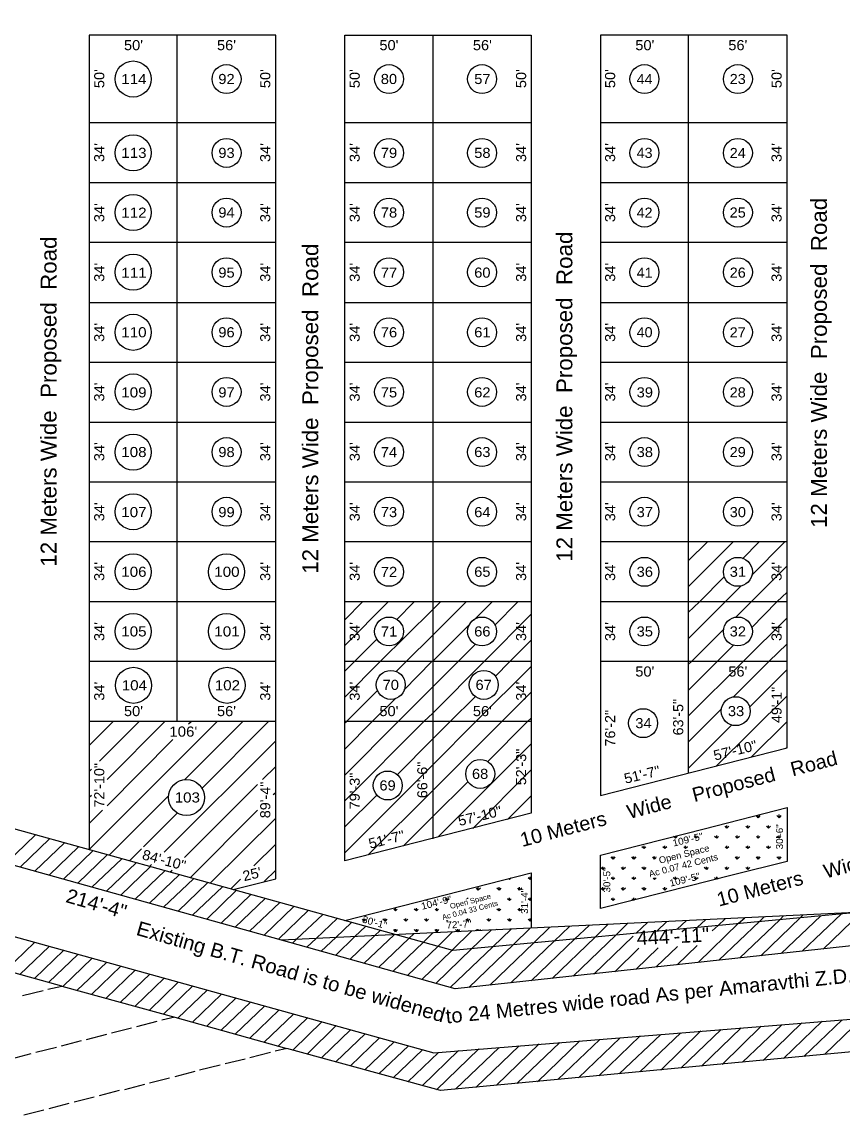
# Model space of a CAD drawing. Extents: x 23299 to 52876, y 1490 to 15920.
# Drawn here: x 30361 to 35980, y 2011 to 9489 of the extents above; entities that cross this region are included whole.
import ezdxf

# ---------------------------------------------------------------- set-up
doc = ezdxf.new("R2010")
doc.units = 0
doc.layers.add('PDF_GEOMERTRY', color=7, linetype='CONTINUOUS')
doc.layers.add('PDF_TEXT', color=7, linetype='CONTINUOUS')
doc.styles.add('PDF_ARIAL', font='')
doc.styles.get('PDF_ARIAL').set_extended_font_data('Arial')

msp = doc.modelspace()

# ---------------------------------------------------------------- linework, layer by layer
at = {"layer": 'PDF_GEOMERTRY'}
for points in [[(37502.7, 3326.4), (37484.4, 3466.5), (32137.8, 3207.7), (29653.2, 3901.9), (25488, 5071.1), (25488, 5332.9), (25494.1, 12049.7), (25500.2, 15919.6)], [(31805.9, 3554.8), (32098.2, 3627.9), (32098.2, 9397.7), (30822.4, 9397.7), (30822.4, 3825.8)], [(31422.3, 9397.7), (31422.3, 4702.7)], [(33173, 9397.7), (33173, 3901.9)], [(34920.7, 9397.7), (34920.7, 4349.5)], [(32098.2, 8797.9), (30822.4, 8797.9)], [(33845.9, 8797.9), (32570.1, 8797.9)], [(35596.6, 8797.9), (34320.9, 8797.9)], [(32098.2, 8386.8), (30822.4, 8386.8)], [(33845.9, 8386.8), (32570.1, 8386.8)], [(35596.6, 8386.8), (34320.9, 8386.8)], [(32098.2, 7978.8), (30822.4, 7978.8)], [(33845.9, 7978.8), (32570.1, 7978.8)], [(35596.6, 7978.8), (34320.9, 7978.8)], [(32098.2, 7567.8), (30822.4, 7567.8)], [(33845.9, 7567.8), (32570.1, 7567.8)], [(35596.6, 7567.8), (34320.9, 7567.8)], [(32098.2, 7159.8), (30822.4, 7159.8)], [(33845.9, 7159.8), (32570.1, 7159.8)], [(35596.6, 7159.8), (34320.9, 7159.8)], [(32098.2, 6748.8), (30822.4, 6748.8)], [(33845.9, 6748.8), (32570.1, 6748.8)], [(35596.6, 6748.8), (34320.9, 6748.8)], [(32098.2, 6340.8), (30822.4, 6340.8)], [(33845.9, 6340.8), (32570.1, 6340.8)], [(35596.6, 6340.8), (34320.9, 6340.8)], [(32098.2, 5932.8), (30822.4, 5932.8)], [(33845.9, 5932.8), (32570.1, 5932.8)], [(35596.6, 5932.8), (34320.9, 5932.8)], [(38172.5, 3594.4), (37484.4, 3530.4), (33310, 3137.7), (29653.2, 4148.5), (27101.7, 4858), (26380.1, 5055.9), (25488, 5302.5), (24699.4, 5521.7), (23588.1, 5829.2)], [(32098.2, 5521.7), (30822.4, 5521.7)], [(33845.9, 5521.7), (32570.1, 5521.7)], [(35596.6, 5521.7), (34320.9, 5521.7)], [(23405.4, 5205.1), (29120.4, 3560.9), (33179.1, 2437.4), (39594.4, 2955)], [(32098.2, 5113.7), (30822.4, 5113.7)], [(33845.9, 5113.7), (32570.1, 5113.7)], [(35596.6, 5113.7), (34320.9, 5113.7)], [(32098.2, 4702.7), (30822.4, 4702.7)], [(33845.9, 4702.7), (32570.1, 4702.7)], [(30253.1, 3734.4), (30454, 3929.3)], [(30350.5, 3707), (30551.4, 3901.9)], [(30451, 3679.6), (30651.9, 3874.5)], [(30548.4, 3652.2), (30749.4, 3847.1)], [(30645.8, 3624.8), (30846.8, 3819.7)], [(30743.3, 3597.4), (30944.2, 3792.3)], [(30840.7, 3570), (31044.7, 3764.9)], [(30941.2, 3542.6), (31142.1, 3737.5)], [(31038.6, 3515.2), (31239.6, 3710.1)], [(31136, 3487.8), (31340, 3682.7)], [(32570.1, 3341.7), (33845.9, 3667.4), (33845.9, 3289.9)], [(31233.5, 3460.4), (31437.5, 3655.3)], [(31330.9, 3433), (31534.9, 3627.9)], [(31431.4, 3405.6), (31632.3, 3600.5)], [(31528.8, 3378.2), (31732.8, 3573.1)], [(31626.3, 3350.8), (31830.3, 3548.7)], [(31723.7, 3323.4), (31927.7, 3521.3)], [(39548.8, 3548.7), (33325.2, 2875.8), (32137.8, 3207.7)], [(31821.1, 3296), (32025.1, 3493.9)], [(31918.5, 3268.6), (32125.6, 3466.5)], [(32019, 3241.2), (32223, 3439.1)], [(32116.5, 3213.8), (32320.5, 3411.7)], [(32213.9, 3186.4), (32241.3, 3213.8), (32420.9, 3384.3)], [(35130.8, 3070.7), (35407.9, 3335.6), (35441.4, 3369.1)], [(35273.9, 3085.9), (35547.9, 3347.7), (35572.3, 3375.2)], [(35557.1, 3116.3), (35828, 3375.2)], [(35691, 3363), (35706.2, 3381.2)], [(35700.2, 3131.6), (35968.1, 3387.3)], [(35843.3, 3146.8), (36105.1, 3399.5)], [(32311.3, 3159), (32375.3, 3219.9), (32518.4, 3356.9)], [(32408.8, 3131.6), (32509.2, 3226), (32615.8, 3329.5)], [(32509.2, 3104.2), (32640.2, 3232), (32713.2, 3302.1)], [(33562.7, 2900.2), (33864.2, 3189.4), (33973.8, 3296)], [(33705.8, 2915.4), (34004.2, 3201.6), (34107.7, 3302.1)], [(33845.9, 2930.6), (34144.3, 3216.8), (34241.7, 3308.2)], [(33989, 2945.8), (34284.3, 3229), (34372.6, 3317.3)], [(34132.1, 2961.1), (34424.4, 3241.2), (34506.6, 3323.4)], [(34564.5, 3256.4), (34640.6, 3329.5)], [(34704.5, 3268.6), (34774.5, 3335.6)], [(34844.6, 3283.8), (34908.5, 3341.7)], [(34984.6, 3296), (35039.4, 3347.7)], [(34987.7, 3055.5), (35264.8, 3323.4), (35307.4, 3359.9)], [(35085.1, 3271.6), (35124.7, 3308.2), (35173.4, 3353.8)], [(35417, 3101.1), (35688, 3363)], [(32606.7, 3076.8), (32774.1, 3238.1), (32813.7, 3274.7)], [(32704.1, 3049.4), (32908.1, 3244.2), (32911.1, 3247.3)], [(32801.5, 3022), (33008.6, 3219.9), (33042.1, 3250.3)], [(32899, 2994.6), (33106, 3192.5), (33176, 3259.4)], [(32999.4, 2967.2), (33206.5, 3165.1), (33307, 3265.5)], [(33096.9, 2939.7), (33303.9, 3137.7), (33440.9, 3271.6)], [(33194.3, 2912.3), (33440.9, 3149.8), (33574.9, 3277.7)], [(33291.7, 2884.9), (33584, 3162), (33708.9, 3283.8)], [(33419.6, 2884.9), (33724.1, 3177.2), (33839.8, 3289.9)], [(33791.1, 3286.9), (33791.1, 3286.9)], [(34275.2, 2976.3), (34543.1, 3235.1)], [(30250, 3000.6), (30447.9, 3192.5)], [(30347.4, 2973.2), (30548.4, 3165.1)], [(34418.3, 2991.5), (34582.7, 3152.9)], [(34561.4, 3006.7), (34713.7, 3155.9)], [(34701.5, 3025), (34847.6, 3165.1)], [(34844.6, 3040.2), (34981.6, 3171.2)], [(30633.7, 2894.1), (29854.2, 3110.3)], [(30447.9, 2945.8), (30645.8, 3137.7)], [(30545.4, 2921.5), (30743.3, 3110.3)], [(30642.8, 2894.1), (30840.7, 3082.9)], [(30740.2, 2866.7), (30941.2, 3055.5)], [(30840.7, 2839.3), (31038.6, 3031.1)], [(30938.1, 2811.9), (31136, 3003.7)], [(31035.6, 2784.5), (31236.5, 2976.3)], [(31136, 2757.1), (31334, 2948.9)], [(31233.5, 2729.7), (31431.4, 2921.5)], [(30365.7, 2830.1), (30505.8, 2863.6)], [(30539.3, 2872.8), (30633.7, 2894.1), (31407, 2680.9), (31318.7, 2659.6)], [(31330.9, 2702.3), (31528.8, 2894.1)], [(31428.3, 2674.9), (31629.3, 2866.7)], [(31528.8, 2647.5), (31726.7, 2839.3)], [(31626.3, 2620), (31824.2, 2811.9)], [(31723.7, 2592.6), (31924.6, 2784.5)], [(39609.6, 2778.4), (33224.8, 2178.6), (32174.3, 2467.8), (32095.1, 2449.5)], [(31821.1, 2565.2), (32022.1, 2757.1)], [(31921.6, 2537.8), (32119.5, 2729.7)], [(32019, 2510.4), (32220, 2702.3)], [(31285.2, 2650.5), (31145.2, 2614)], [(31407, 2680.9), (32174.3, 2467.8)], [(32116.5, 2486.1), (32317.4, 2677.9)], [(32216.9, 2458.7), (32414.8, 2650.5)], [(32314.4, 2431.3), (32512.3, 2623.1)], [(35152.1, 2358.2), (35420, 2620)], [(35292.2, 2373.4), (35560.1, 2629.2)], [(35432.2, 2385.6), (35697.1, 2641.4)], [(35572.3, 2397.8), (35837.2, 2653.5)], [(35712.3, 2413), (35974.2, 2662.7)], [(35852.4, 2425.2), (36111.2, 2674.9)], [(30941.2, 2562.2), (30801.1, 2525.7)], [(31111.7, 2604.8), (30974.7, 2571.3)], [(32411.8, 2403.9), (32612.8, 2595.7)], [(32509.2, 2376.5), (32710.2, 2568.3)], [(34308.7, 2279), (34591.9, 2553.1)], [(34448.8, 2294.3), (34731.9, 2562.2)], [(34588.8, 2306.4), (34868.9, 2574.4)], [(34731.9, 2318.6), (35005.9, 2586.6)], [(34872, 2333.8), (35146, 2595.7)], [(35012, 2346), (35283, 2607.9)], [(30597.1, 2473.9), (30457.1, 2440.4)], [(30767.6, 2519.6), (30630.6, 2483)], [(32609.7, 2349.1), (32807.6, 2540.9)], [(32707.1, 2321.7), (32908.1, 2513.5)], [(32804.6, 2294.3), (33005.5, 2486.1)], [(33328.3, 2187.7), (33626.7, 2473.9)], [(33468.3, 2199.9), (33763.7, 2486.1)], [(33608.4, 2215.1), (33900.7, 2498.3)], [(33748.5, 2227.3), (34040.8, 2507.4)], [(33888.5, 2239.5), (34177.8, 2519.6)], [(34028.6, 2254.7), (34314.8, 2528.7)], [(34168.6, 2266.9), (34454.8, 2540.9)], [(30423.6, 2431.3), (30286.6, 2394.7)], [(31888.1, 2394.7), (31751.1, 2361.2)], [(32061.7, 2440.4), (31921.6, 2403.9)], [(32902, 2266.9), (33103, 2458.7)], [(33002.5, 2239.5), (33212.6, 2440.4)], [(33099.9, 2212), (33349.6, 2452.6)], [(33197.4, 2184.6), (33486.6, 2464.8)], [(31717.6, 2352.1), (31577.5, 2318.6)], [(31370.5, 2263.8), (31233.5, 2230.3)], [(31544, 2309.5), (31407, 2272.9)], [(31026.4, 2178.6), (30889.4, 2142)], [(31200, 2221.2), (31063, 2184.6)], [(30855.9, 2132.9), (30718.9, 2099.4)], [(30511.9, 2044.6), (30374.8, 2011.1)], [(30682.4, 2090.3), (30545.4, 2053.7)]]:
    msp.add_lwpolyline(points, dxfattribs=at)
for points in [[(33845.9, 9397.7), (33845.9, 4075.4), (32570.1, 3749.7), (32570.1, 9397.7)], [(34320.9, 4197.2), (35596.6, 4523), (35596.6, 9397.7), (34320.9, 9397.7)], [(35030.3, 3968.9), (35596.6, 4115), (35596.6, 3746.6), (35222.1, 3652.2), (34762.4, 3536.5), (34320.9, 3423.9), (34320.9, 3789.2)]]:
    msp.add_lwpolyline(points, close=True, dxfattribs=at)
at = {"layer": 'PDF_GEOMERTRY', "color": 3}
for points in [[(34920.7, 5801.8), (35051.6, 5932.8)], [(34920.7, 5625.2), (35228.2, 5932.8)], [(35292.2, 5817.1), (35404.8, 5932.8)], [(35353.1, 5701.4), (35581.4, 5932.8)], [(35596.6, 5768.3), (35350, 5521.7), (35243.4, 5415.1)], [(34920.7, 5448.6), (34996.8, 5521.7), (35167.3, 5692.2)], [(34920.7, 5269), (35173.4, 5521.7), (35283, 5631.3)], [(35596.6, 5588.7), (35526.6, 5521.7), (35353.1, 5345.1)], [(32570.1, 5399.9), (32691.9, 5521.7)], [(32570.1, 5223.3), (32868.5, 5521.7)], [(32570.1, 4870.1), (32813.7, 5113.7), (33173, 5470), (33224.8, 5521.7)], [(32920.3, 5043.7), (32990.3, 5113.7), (33173, 5293.4), (33401.4, 5521.7)], [(32923.3, 5399.9), (33045.1, 5521.7)], [(33453.1, 5396.9), (33578, 5521.7)], [(33596.2, 5363.4), (33754.5, 5521.7)], [(32570.1, 4160.7), (33112.1, 4702.7), (33173, 4760.5), (33523.1, 5113.7), (33845.9, 5436.5)], [(34920.7, 4739.2), (35295.2, 5113.7), (35596.6, 5412.1)], [(32975.1, 4918.9), (33166.9, 5113.7), (33173, 5116.8), (33428.8, 5372.5)], [(34920.7, 5092.4), (34942, 5113.7), (35161.2, 5332.9)], [(32570.1, 5046.7), (32637.1, 5113.7), (32789.4, 5266)], [(33599.3, 5010.2), (33699.7, 5113.7), (33845.9, 5259.9)], [(35228.2, 4870.1), (35471.8, 5113.7), (35596.6, 5235.5)], [(32570.1, 4337.3), (32935.5, 4702.7), (33173, 4940.2), (33346.5, 5113.7), (33462.2, 5229.4)], [(34920.7, 4915.8), (35118.6, 5113.7), (35228.2, 5223.3)], [(32570.1, 3804.5), (33173, 4407.3), (33468.3, 4702.7), (33845.9, 5080.2)], [(35337.8, 4800.1), (35596.6, 5058.9)], [(32570.1, 4693.5), (32582.3, 4702.7), (32792.4, 4912.8)], [(32570.1, 4513.9), (32758.9, 4702.7), (32917.2, 4861)], [(32731.5, 3792.3), (33173, 4230.7), (33644.9, 4702.7), (33845.9, 4903.6)], [(32926.4, 4337.3), (33173, 4583.9), (33291.7, 4702.7), (33462.2, 4873.2)], [(35112.5, 4398.2), (35596.6, 4879.3)], [(34920.7, 4562.6), (35146, 4787.9)], [(33547.5, 4428.6), (33821.5, 4702.7), (33845.9, 4727)], [(34920.7, 4383), (35216, 4678.3)], [(35350, 4459.1), (35596.6, 4702.7)], [(33209.5, 3914.1), (33845.9, 4550.4)], [(35587.5, 4520), (35596.6, 4526.1)], [(33447, 3971.9), (33845.9, 4373.8)], [(32972, 3853.2), (33173, 4054.1), (33413.5, 4291.6)], [(32570.1, 3984.1), (32789.4, 4200.3)], [(33684.5, 4032.8), (33845.9, 4194.2)], [(35398.7, 4045), (35386.5, 4060.2)], [(35410.9, 4060.2), (35398.7, 4045), (35398.7, 4063.3)], [(35541.8, 4045), (35526.6, 4060.2)], [(35554, 4060.2), (35541.8, 4045), (35541.8, 4066.3)], [(35185.6, 3975), (35173.4, 3987.2)], [(35197.8, 3987.2), (35185.6, 3975), (35185.6, 3993.2)], [(35328.7, 3975), (35313.5, 3987.2)], [(35340.9, 3987.2), (35328.7, 3975), (35328.7, 3993.2)], [(35468.8, 3975), (35456.6, 3987.2)], [(35484, 3987.2), (35468.8, 3975), (35468.8, 3993.2)], [(34832.4, 3904.9), (34820.2, 3917.1)], [(34844.6, 3917.1), (34832.4, 3904.9), (34832.4, 3920.2)], [(34972.5, 3904.9), (34960.3, 3917.1)], [(34987.7, 3917.1), (34972.5, 3904.9), (34972.5, 3923.2)], [(35115.6, 3904.9), (35100.3, 3917.1)], [(35127.7, 3917.1), (35115.6, 3904.9), (35115.6, 3923.2)], [(35255.6, 3904.9), (35243.4, 3917.1)], [(35270.8, 3917.1), (35255.6, 3904.9), (35255.6, 3923.2)], [(35398.7, 3904.9), (35386.5, 3917.1)], [(35410.9, 3917.1), (35398.7, 3904.9), (35398.7, 3923.2)], [(35541.8, 3904.9), (35526.6, 3917.1)], [(35554, 3917.1), (35541.8, 3904.9), (35541.8, 3923.2)], [(34619.3, 3834.9), (34604, 3847.1)], [(34631.4, 3847.1), (34619.3, 3834.9), (34619.3, 3853.2)], [(34759.3, 3834.9), (34747.1, 3847.1)], [(34774.5, 3847.1), (34759.3, 3834.9), (34759.3, 3853.2)], [(34902.4, 3834.9), (34890.2, 3847.1)], [(34914.6, 3847.1), (34902.4, 3834.9), (34902.4, 3853.2)], [(35185.6, 3834.9), (35173.4, 3847.1)], [(35197.8, 3847.1), (35185.6, 3834.9), (35185.6, 3853.2)], [(35328.7, 3834.9), (35313.5, 3847.1)], [(35340.9, 3847.1), (35328.7, 3834.9), (35328.7, 3853.2)], [(35468.8, 3834.9), (35456.6, 3847.1)], [(35484, 3847.1), (35468.8, 3834.9), (35468.8, 3853.2)], [(34406.1, 3761.8), (34393.9, 3777.1)], [(34418.3, 3777.1), (34406.1, 3761.8), (34406.1, 3780.1)], [(34549.2, 3761.8), (34534, 3777.1)], [(34561.4, 3777.1), (34549.2, 3761.8), (34549.2, 3780.1)], [(34689.3, 3761.8), (34677.1, 3777.1)], [(34698.4, 3771), (34689.3, 3761.8), (34689.3, 3780.1)], [(34701.5, 3774), (34701.5, 3777.1)], [(35255.6, 3761.8), (35243.4, 3777.1)], [(35270.8, 3777.1), (35255.6, 3761.8), (35255.6, 3780.1)], [(35398.7, 3761.8), (35386.5, 3777.1)], [(35410.9, 3777.1), (35398.7, 3761.8), (35398.7, 3780.1)], [(35541.8, 3761.8), (35526.6, 3777.1)], [(35554, 3777.1), (35541.8, 3761.8), (35541.8, 3780.1)], [(34336.1, 3691.8), (34320.9, 3704)], [(34348.3, 3704), (34336.1, 3691.8), (34336.1, 3710.1)], [(34476.2, 3691.8), (34464, 3704)], [(34491.4, 3704), (34476.2, 3691.8), (34476.2, 3710.1)], [(34619.3, 3691.8), (34604, 3704)], [(34631.4, 3704), (34619.3, 3691.8), (34619.3, 3710.1)], [(35045.5, 3691.8), (35030.3, 3704)], [(35057.7, 3704), (35045.5, 3691.8), (35045.5, 3710.1)], [(35185.6, 3691.8), (35173.4, 3704)], [(35197.8, 3704), (35185.6, 3691.8), (35185.6, 3710.1)], [(35328.7, 3691.8), (35313.5, 3704)], [(35340.9, 3704), (35328.7, 3691.8), (35328.7, 3710.1)], [(33696.7, 3621.8), (33690.6, 3627.9)], [(33708.9, 3634), (33696.7, 3621.8), (33696.7, 3630.9)], [(33839.8, 3621.8), (33824.6, 3634)], [(33845.9, 3627.9), (33839.8, 3621.8), (33839.8, 3640)], [(34406.1, 3621.8), (34393.9, 3634)], [(34418.3, 3634), (34406.1, 3621.8), (34406.1, 3640)], [(34549.2, 3621.8), (34534, 3634)], [(34561.4, 3634), (34549.2, 3621.8), (34549.2, 3640)], [(34689.3, 3621.8), (34680.2, 3630.9)], [(34701.5, 3634), (34689.3, 3621.8), (34689.3, 3634)], [(34832.4, 3621.8), (34817.2, 3634)], [(34844.6, 3634), (34832.4, 3621.8), (34832.4, 3640)], [(34972.5, 3621.8), (34960.3, 3634)], [(34987.7, 3634), (34972.5, 3621.8), (34972.5, 3640)], [(35112.5, 3624.8), (35100.3, 3634)], [(35115.6, 3624.8), (35115.6, 3640)], [(35121.7, 3624.8), (35127.7, 3634)], [(33483.6, 3548.7), (33471.4, 3563.9)], [(33498.8, 3563.9), (33483.6, 3548.7), (33483.6, 3570)], [(33626.7, 3548.7), (33611.4, 3563.9)], [(33638.8, 3563.9), (33626.7, 3548.7), (33626.7, 3570)], [(33766.7, 3548.7), (33754.5, 3563.9)], [(33782, 3563.9), (33766.7, 3548.7), (33766.7, 3570)], [(34336.1, 3548.7), (34320.9, 3563.9)], [(34348.3, 3563.9), (34336.1, 3548.7), (34336.1, 3570)], [(34476.2, 3548.7), (34464, 3563.9)], [(34491.4, 3563.9), (34476.2, 3548.7), (34476.2, 3570)], [(34619.3, 3548.7), (34604, 3563.9)], [(34631.4, 3563.9), (34619.3, 3548.7), (34619.3, 3570)], [(34759.3, 3548.7), (34747.1, 3563.9)], [(34774.5, 3563.9), (34759.3, 3548.7), (34759.3, 3570)], [(33130.4, 3478.7), (33124.3, 3484.8)], [(33136.5, 3487.8), (33130.4, 3478.7), (33130.4, 3484.8)], [(33270.4, 3478.7), (33258.2, 3490.9)], [(33285.7, 3490.9), (33270.4, 3478.7), (33270.4, 3496.9)], [(33404.4, 3487.8), (33401.4, 3490.9)], [(33413.5, 3490.9), (33413.5, 3496.9)], [(33696.7, 3478.7), (33684.5, 3490.9)], [(33708.9, 3490.9), (33696.7, 3478.7), (33696.7, 3496.9)], [(33839.8, 3478.7), (33824.6, 3490.9)], [(33845.9, 3484.8), (33839.8, 3478.7), (33839.8, 3496.9)], [(34406.1, 3478.7), (34393.9, 3490.9)], [(34418.3, 3490.9), (34406.1, 3478.7), (34406.1, 3496.9)], [(34546.2, 3478.7), (34534, 3490.9)], [(34561.4, 3490.9), (34549.2, 3481.7), (34549.2, 3496.9)], [(32917.2, 3408.6), (32905.1, 3420.8)], [(32929.4, 3420.8), (32917.2, 3408.6), (32917.2, 3426.9)], [(33060.3, 3408.6), (33045.1, 3420.8)], [(33072.5, 3420.8), (33060.3, 3408.6), (33060.3, 3426.9)], [(33200.4, 3408.6), (33188.2, 3420.8)], [(33212.6, 3420.8), (33200.4, 3408.6), (33200.4, 3426.9)], [(33626.7, 3408.6), (33611.4, 3420.8)], [(33638.8, 3420.8), (33626.7, 3408.6), (33626.7, 3426.9)], [(33766.7, 3408.6), (33754.5, 3420.8)], [(33782, 3420.8), (33766.7, 3408.6), (33766.7, 3426.9)], [(34336.1, 3426.9), (34336.1, 3426.9)], [(32704.1, 3338.6), (32691.9, 3350.8)], [(32716.3, 3350.8), (32704.1, 3338.6), (32704.1, 3356.9)], [(32847.2, 3338.6), (32832, 3350.8)], [(32859.4, 3350.8), (32847.2, 3338.6), (32847.2, 3356.9)], [(32987.3, 3338.6), (32975.1, 3350.8)], [(33002.5, 3350.8), (32987.3, 3338.6), (32987.3, 3356.9)], [(33130.4, 3338.6), (33115.1, 3350.8)], [(33142.5, 3350.8), (33130.4, 3338.6), (33130.4, 3356.9)], [(33270.4, 3338.6), (33267.4, 3341.7)], [(33276.5, 3341.7), (33270.4, 3338.6), (33270.4, 3341.7)], [(33413.5, 3338.6), (33401.4, 3350.8)], [(33425.7, 3350.8), (33413.5, 3338.6), (33413.5, 3356.9)], [(33556.6, 3338.6), (33541.4, 3350.8)], [(33568.8, 3350.8), (33556.6, 3338.6), (33556.6, 3356.9)], [(33696.7, 3338.6), (33684.5, 3350.8)], [(33708.9, 3350.8), (33696.7, 3338.6), (33696.7, 3356.9)], [(33839.8, 3338.6), (33824.6, 3350.8)], [(33845.9, 3344.7), (33839.8, 3338.6), (33839.8, 3356.9)], [(32917.2, 3265.5), (32905.1, 3280.8)], [(32929.4, 3280.8), (32917.2, 3265.5), (32917.2, 3283.8)], [(33060.3, 3265.5), (33045.1, 3280.8)], [(33072.5, 3280.8), (33060.3, 3265.5), (33060.3, 3283.8)], [(33200.4, 3265.5), (33188.2, 3280.8)], [(33212.6, 3280.8), (33200.4, 3265.5), (33200.4, 3283.8)], [(33343.5, 3265.5), (33328.3, 3280.8)], [(33355.7, 3280.8), (33343.5, 3265.5), (33343.5, 3283.8)], [(33477.5, 3271.6), (33471.4, 3280.8)], [(33483.6, 3271.6), (33483.6, 3283.8)], [(33492.7, 3274.7), (33498.8, 3280.8)], [(33614.5, 3277.7), (33611.4, 3280.8)], [(33626.7, 3280.8), (33626.7, 3283.8)]]:
    msp.add_lwpolyline(points, dxfattribs=at)
at = {"layer": 'PDF_GEOMERTRY', "color": 5}
for points in [[(30822.4, 4538.3), (30986.8, 4702.7)], [(30822.4, 3828.8), (31696.3, 4702.7)], [(30892.5, 4431.7), (31163.4, 4702.7)], [(30944.2, 4306.9), (31340, 4702.7)], [(31474, 4303.8), (31872.9, 4702.7)], [(31501.4, 4687.4), (31519.7, 4702.7)], [(31589.7, 4242.9), (32049.5, 4702.7)], [(30944.2, 4127.2), (31394.8, 4580.9)], [(31334, 3810.6), (32098.2, 4571.7)], [(30822.4, 4361.7), (30837.7, 4376.9)], [(32006.8, 4306.9), (32098.2, 4395.2)], [(31474, 3774), (31973.4, 4273.4)], [(30822.4, 4185.1), (30837.7, 4200.3)], [(30959.4, 3789.2), (31364.4, 4194.2)], [(32079.9, 4203.3), (32098.2, 4218.6)], [(30822.4, 4005.4), (30913.8, 4096.8)], [(31193.9, 3847.1), (31425.3, 4078.5)], [(31513.6, 3634), (31973.4, 4096.8)], [(31650.6, 3597.4), (32098.2, 4042)], [(31096.5, 3749.7), (31178.7, 3831.9)], [(31949, 3716.2), (32098.2, 3865.4)], [(31236.5, 3713.1), (31248.7, 3725.3)], [(31373.5, 3673.5), (31388.8, 3685.7)], [(32019, 3609.6), (32098.2, 3685.7)], [(31790.7, 3557.8), (31857.7, 3624.8)]]:
    msp.add_lwpolyline(points, dxfattribs=at)
at = {"layer": 'PDF_GEOMERTRY'}
for centre, radius in [((31122.3, 9097.8), 123.3), ((31761.7, 9097.8), 99), ((32873.1, 9097.8), 99), ((33509.4, 9097.8), 99), ((34620.8, 9097.8), 99), ((35260.2, 9097.8), 99), ((31122.3, 8592.4), 123.3), ((31761.7, 8592.4), 99), ((32873.1, 8592.4), 99), ((33509.4, 8592.4), 99), ((34620.8, 8592.4), 99), ((35260.2, 8592.4), 99), ((31122.3, 8184.4), 123.3), ((31761.7, 8184.4), 99), ((32873.1, 8184.4), 99), ((33509.4, 8184.4), 99), ((34620.8, 8184.4), 99), ((35260.2, 8184.4), 99), ((31122.3, 7776.4), 123.3), ((31761.7, 7776.4), 99), ((32873.1, 7776.4), 99), ((33509.4, 7776.4), 99), ((34620.8, 7776.4), 99), ((35260.2, 7776.4), 99), ((31122.3, 7365.3), 123.3), ((31761.7, 7365.3), 99), ((32873.1, 7365.3), 99), ((33509.4, 7365.3), 99), ((34620.8, 7365.3), 99), ((35260.2, 7365.3), 99), ((31122.3, 6957.3), 123.3), ((31761.7, 6957.3), 99), ((32873.1, 6957.3), 99), ((33509.4, 6957.3), 99), ((34620.8, 6957.3), 99), ((35260.2, 6957.3), 99), ((31122.3, 6546.3), 123.3), ((31761.7, 6546.3), 99), ((32873.1, 6546.3), 99), ((33509.4, 6546.3), 99), ((34620.8, 6546.3), 99), ((35260.2, 6546.3), 99), ((31122.3, 6138.3), 123.3), ((31761.7, 6138.3), 99), ((32873.1, 6138.3), 99), ((33509.4, 6138.3), 99), ((34620.8, 6138.3), 99), ((35260.2, 6138.3), 99), ((31122.3, 5727.2), 123.3), ((31761.7, 5727.2), 123.3), ((32873.1, 5727.2), 99), ((33509.4, 5727.2), 99), ((34620.8, 5727.2), 99), ((35260.2, 5727.2), 99), ((31122.3, 5319.2), 123.3), ((31761.7, 5319.2), 123.3), ((32873.1, 5319.2), 99), ((33509.4, 5319.2), 99), ((34620.8, 5319.2), 99), ((35260.2, 5319.2), 99), ((31125.4, 4950.8), 123.3), ((31764.8, 4950.8), 123.3), ((32885.3, 4953.9), 99), ((33521.6, 4953.9), 99), ((35245, 4774.2), 99), ((34611.7, 4692), 99), ((33497.3, 4344.9), 99), ((32864, 4265.7), 99), ((31487.7, 4183.5), 123.3)]:
    msp.add_circle(centre, radius, dxfattribs=at)

# ---------------------------------------------------------------- texts
at = {"layer": 'PDF_TEXT', "char_height": 69.075, "attachment_point": 7, "style": 'PDF_ARIAL'}
for s, insert in [("\\W1.033913;50'", (31059.9, 9294)), ("\\W1.033913;56'", (31696.3, 9294)), ("\\W1.033913;50'", (32807.6, 9294)), ("\\W1.033913;56'", (33447, 9294)), ("\\W1.033913;50'", (34558.4, 9294)), ("\\W1.033913;56'", (35194.7, 9294)), ('\\W1.071850;114', (31041.7, 9062.8)), ('\\W1.040618;92', (31705.4, 9062.6)), ('\\W1.039432;80', (32816.8, 9062.6)), ('\\W1.040328;57', (33456.2, 9062.6)), ('\\W1.011931;44', (34567.5, 9062.8)), ('\\W1.028088;23', (35203.9, 9062.6)), ('\\W1.071711;113', (31041.7, 8557.2)), ('\\W1.040328;93', (31705.4, 8557.2)), ('\\W1.046240;79', (32816.8, 8557.2)), ('\\W1.040270;58', (33456.2, 8557.2)), ('\\W1.011898;43', (34567.5, 8557.2)), ('\\W1.028168;24', (35203.9, 8557.4)), ('\\W1.072060;112', (31041.7, 8149.4)), ('\\W1.040443;94', (31705.4, 8149.2)), ('\\W1.046240;78', (32816.8, 8149.2)), ('\\W1.040270;59', (33456.2, 8149.2)), ('\\W1.011981;42', (34567.5, 8149.4)), ('\\W1.027944;25', (35203.9, 8149.2)), ('\\W1.078913;111', (31041.7, 7738.3)), ('\\W1.040118;95', (31705.4, 7738.2)), ('\\W1.046307;77', (32816.8, 7738.3)), ('\\W1.036466;60', (33456.2, 7738.2)), ('\\W1.013693;41', (34567.5, 7738.3)), ('\\W1.028102;26', (35203.9, 7738.2)), ('\\W1.071827;110', (31041.7, 7330.2)), ('\\W1.040347;96', (31705.4, 7330.2)), ('\\W1.046329;76', (32816.8, 7330.2)), ('\\W1.042021;61', (33456.2, 7330.2)), ('\\W1.011926;40', (34567.5, 7330.2)), ('\\W1.028088;27', (35203.9, 7330.3)), ('\\W1.071642;109', (31041.7, 6919.1)), ('\\W1.040328;97', (31705.4, 6919.1)), ('\\W1.046064;75', (32816.8, 6919.1)), ('\\W1.036640;62', (33456.2, 6919.1)), ('\\W1.040765;39', (34567.5, 6919.1)), ('\\W1.028049;28', (35203.9, 6919.1)), ('\\W1.071642;108', (31041.7, 6511.1)), ('\\W1.040270;98', (31705.4, 6511.1)), ('\\W1.036380;63', (33456.2, 6511.1)), ('\\W1.040765;38', (34567.5, 6511.1)), ('\\W1.028049;29', (35203.9, 6511.1)), ('\\W1.046440;74', (32816.8, 6511.3)), ('\\W1.071711;107', (31041.7, 6100.1)), ('\\W1.040270;99', (31705.4, 6100.1)), ('\\W1.046307;73', (32816.8, 6100.1)), ('\\W1.036483;64', (33456.2, 6100.1)), ('\\W1.040823;37', (34567.5, 6100.1)), ('\\W1.040921;30', (35203.9, 6100.1)), ('\\W1.071734;106', (31041.7, 5692.1)), ('\\W1.071827;100', (31678, 5692.1)), ('\\W1.046642;72', (32816.8, 5692.2)), ('\\W1.036191;65', (33456.2, 5692.1)), ('\\W1.040843;36', (34567.5, 5692.1)), ('\\W1.047185;31', (35203.9, 5692.1)), ('\\W1.071458;105', (31041.7, 5284.1)), ('\\W1.078913;101', (31678, 5284.1)), ('\\W1.053567;71', (32816.8, 5284.2)), ('\\W1.036397;66', (33456.2, 5284.1)), ('\\W1.040610;35', (34567.5, 5284.1)), ('\\W1.041117;32', (35203.9, 5284.1)), ("\\W1.033913;50'", (34558.4, 5010.1)), ("\\W1.033913;56'", (35194.7, 5010.1)), ('\\W1.071850;104', (31044.7, 4915.7)), ('\\W1.072060;102', (31681.1, 4915.7)), ('\\W1.046418;70', (32828.9, 4918.7)), ('\\W1.036380;67', (33465.3, 4918.7)), ("\\W1.033913;50'", (31059.9, 4739.1)), ("\\W1.033913;56'", (31696.3, 4739.1)), ("\\W1.033913;50'", (32807.6, 4739.1)), ("\\W1.033913;56'", (33447, 4739.1)), ('\\W1.040823;33', (35191.7, 4739.1)), ('\\W1.040940;34', (34558.4, 4656.9)), ("\\W1.063647;106'", (31370.5, 4599)), ('\\W1.036328;68', (33440.9, 4309.8)), ('\\W1.036328;69', (32807.6, 4230.6)), ('\\W1.071711;103', (31407, 4148.4))]:
    msp.add_mtext(s, dxfattribs=dict(at, insert=insert))
at = {"layer": 'PDF_TEXT', "attachment_point": 7, "style": 'PDF_ARIAL'}
for s, insert, char_height, rotation in [("\\W1.033913;50'", (30926.1, 9035.4), 69.075, 90), ("\\W1.033913;50'", (32061.8, 9035.4), 69.075, 90), ("\\W1.033913;50'", (32673.8, 9035.4), 69.075, 90), ("\\W1.033913;50'", (33812.5, 9035.4), 69.075, 90), ("\\W1.033913;50'", (34421.5, 9035.4), 69.075, 90), ("\\W1.033913;50'", (35560.2, 9035.4), 69.075, 90), ("\\W1.034329;34'", (30926.1, 8530), 69.075, 90), ("\\W1.034329;34'", (32061.8, 8530), 69.075, 90), ("\\W1.034329;34'", (32673.8, 8530), 69.075, 90), ("\\W1.034329;34'", (33812.5, 8530), 69.075, 90), ("\\W1.034329;34'", (34421.5, 8530), 69.075, 90), ("\\W1.034329;34'", (35560.2, 8530), 69.075, 90), ("\\W1.034329;34'", (30926.1, 8118.9), 69.075, 90), ("\\W1.034329;34'", (32061.8, 8118.9), 69.075, 90), ("\\W1.034329;34'", (32673.8, 8118.9), 69.075, 90), ("\\W1.034329;34'", (33812.5, 8118.9), 69.075, 90), ("\\W1.034329;34'", (34421.5, 8118.9), 69.075, 90), ("\\W1.034329;34'", (35560.2, 8118.9), 69.075, 90), ('\\W1.007387;12 Meters Wide  Proposed  Road', (35901.7, 6027.1), 108.548, 90), ('\\W1.007387;12 Meters Wide  Proposed  Road', (30631.2, 5762.3), 108.548, 90), ('\\W1.007387;12 Meters Wide  Proposed  Road', (34160.1, 5795.7), 108.548, 90), ('\\W1.007387;12 Meters Wide  Proposed  Road', (32421.5, 5713.5), 108.548, 90), ("\\W1.034329;34'", (30926.1, 7710.9), 69.075, 90), ("\\W1.034329;34'", (32061.8, 7710.9), 69.075, 90), ("\\W1.034329;34'", (32673.8, 7710.9), 69.075, 90), ("\\W1.034329;34'", (33812.5, 7710.9), 69.075, 90), ("\\W1.034329;34'", (34421.5, 7710.9), 69.075, 90), ("\\W1.034329;34'", (35560.2, 7710.9), 69.075, 90), ("\\W1.034329;34'", (30926.1, 7299.9), 69.075, 90), ("\\W1.034329;34'", (32061.8, 7299.9), 69.075, 90), ("\\W1.034329;34'", (32673.8, 7299.9), 69.075, 90), ("\\W1.034329;34'", (33812.5, 7299.9), 69.075, 90), ("\\W1.034329;34'", (34421.5, 7299.9), 69.075, 90), ("\\W1.034329;34'", (35560.2, 7299.9), 69.075, 90), ("\\W1.034329;34'", (30926.1, 6891.9), 69.075, 90), ("\\W1.034329;34'", (32061.8, 6891.9), 69.075, 90), ("\\W1.034329;34'", (32673.8, 6891.9), 69.075, 90), ("\\W1.034329;34'", (33812.5, 6891.9), 69.075, 90), ("\\W1.034329;34'", (34421.5, 6891.9), 69.075, 90), ("\\W1.034329;34'", (35560.2, 6891.9), 69.075, 90), ("\\W1.034329;34'", (30926.1, 6483.9), 69.075, 90), ("\\W1.034329;34'", (32061.8, 6483.9), 69.075, 90), ("\\W1.034329;34'", (32673.8, 6483.9), 69.075, 90), ("\\W1.034329;34'", (33812.5, 6483.9), 69.075, 90), ("\\W1.034329;34'", (34421.5, 6483.9), 69.075, 90), ("\\W1.034329;34'", (35560.2, 6483.9), 69.075, 90), ("\\W1.034329;34'", (30926.1, 6072.8), 69.075, 90), ("\\W1.034329;34'", (32061.8, 6072.8), 69.075, 90), ("\\W1.034329;34'", (32673.8, 6072.8), 69.075, 90), ("\\W1.034329;34'", (33812.5, 6072.8), 69.075, 90), ("\\W1.034329;34'", (34421.5, 6072.8), 69.075, 90), ("\\W1.034329;34'", (35560.2, 6072.8), 69.075, 90), ("\\W1.034329;34'", (30926.1, 5664.8), 69.075, 90), ("\\W1.034329;34'", (32061.8, 5664.8), 69.075, 90), ("\\W1.034329;34'", (32673.8, 5664.8), 69.075, 90), ("\\W1.034329;34'", (33812.5, 5664.8), 69.075, 90), ("\\W1.034329;34'", (34421.5, 5664.8), 69.075, 90), ("\\W1.034329;34'", (35560.2, 5664.8), 69.075, 90), ("\\W1.034329;34'", (30926.1, 5253.8), 69.075, 90), ("\\W1.034329;34'", (32061.8, 5253.8), 69.075, 90), ("\\W1.034329;34'", (32673.8, 5253.8), 69.075, 90), ("\\W1.034329;34'", (33812.5, 5253.8), 69.075, 90), ("\\W1.034329;34'", (34421.5, 5253.8), 69.075, 90), ("\\W1.034329;34'", (35560.2, 5253.8), 69.075, 90), ("\\W1.034329;34'", (30926.1, 4845.8), 69.075, 90), ("\\W1.034329;34'", (32061.8, 4845.8), 69.075, 90), ("\\W1.034329;34'", (32673.8, 4845.8), 69.075, 90), ("\\W1.034329;34'", (33812.5, 4845.8), 69.075, 90), ('\\W1.004949;49\'-1"', (35560.2, 4693.5), 69.075, 90), ('\\W1.015110;63\'-5"', (34887.3, 4608.3), 69.075, 90), ('\\W1.019151;76\'-2"', (34421.5, 4532.2), 69.075, 90), ('\\W1.013588;57\'-10"', (35103.4, 4434.6), 69.075, 14.17771), ('\\W1.016723;52\'-3"', (33812.5, 4267.3), 69.075, 90), ('\\W1.006693;10 Meters    Wide    Proposed   Road', (33791.9, 3816.6), 96.707, 14.63379), ('\\W1.015561;72\'-10"', (30926.1, 4115), 69.075, 90), ('\\W1.015110;66\'-6"', (33136.6, 4179), 69.075, 90), ('\\W1.019151;79\'-3"', (32673.8, 4102.9), 69.075, 90), ('\\W1.016723;51\'-7"', (34491.4, 4276.3), 69.075, 13.68897), ('\\W1.016319;89\'-4"', (32061.8, 4042), 69.075, 90), ('\\W1.013588;57\'-10"', (33355.7, 3987), 69.075, 14.03527), ('\\W1.006693;10 Meters    Wide    Proposed   Road', (35137.7, 3408.6), 96.707, 14.70551), ('\\W1.016925;30\'-6"', (35569.3, 3828.8), 47.365, 90), ('\\W1.016723;51\'-7"', (32743.7, 3831.7), 69.075, 14.2055), ('\\W1.036757;109\'-5"', (34820.2, 3847), 47.365, 13.82641), ('\\W1.013260;84\'-10"', (31178.6, 3761.7), 69.075, 344.69604), ('\\W1.008761;Open Space', (34729.2, 3717.7), 45.244, 14.23857), ('\\W0.999949;Ac 0.07 42 Cents', (34657.9, 3637.4), 45.244, 14.28235), ("\\W1.023628;25'", (31882, 3609.5), 69.075, 14.03527), ('\\W1.016925;30\'-5"', (34388, 3533.5), 47.365, 90), ('\\W1.036757;109\'-5"', (34798.9, 3573), 47.365, 13.82641), ('\\W1.009501;214\'-4"', (30655, 3469.5), 96.707, 343.93781), ('\\W1.008761;Open Space', (33298.1, 3410.5), 36.659, 14.40825), ('\\W1.016925;31\'-4"', (33824.7, 3387.3), 47.365, 90), ('\\W1.036757;104\'-9"', (33099.9, 3414.6), 47.365, 14.44146), ('\\W0.999949;Ac 0.04 33 Cents', (33241.7, 3345.1), 36.659, 14.63907), ('\\W1.016925;30\'-1"', (32685.8, 3329.4), 47.365, 344.47614), ('\\W1.004997;Existing B.T. Road is to be widened', (31129, 3216.5), 98.68, 344.0535), ('\\W1.019151;72\'-7"', (33267.4, 3286.9), 47.365, 3.12014), ('\\W1.003335;444\'-11"', (34570.5, 3174.2), 96.707, 2.8287), ('\\W1.000802;to 24 Metres wide road As per Amaravthi Z.D.P.', (33269.2, 2608.1), 98.68, 5.77314)]:
    msp.add_mtext(s, dxfattribs=dict(at, insert=insert, char_height=char_height, rotation=rotation))

doc.saveas('drawing.dxf')
